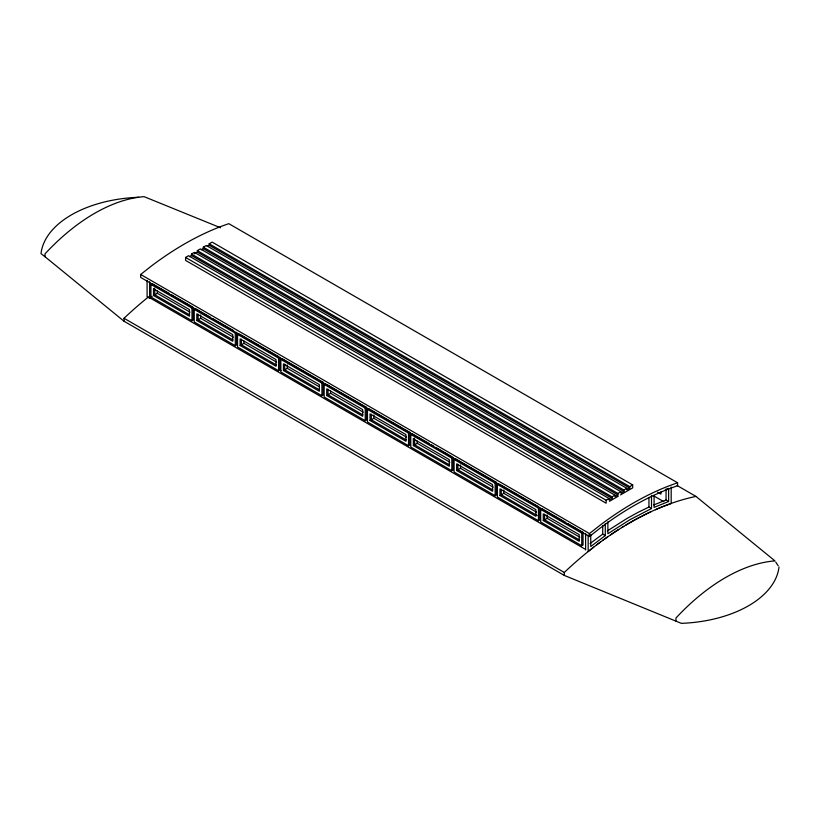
<?xml version="1.0" encoding="UTF-8"?>
<svg xmlns="http://www.w3.org/2000/svg" width="820" height="820" viewBox="0 0 820 820"><rect width="100%" height="100%" fill="white"/><g stroke="black" fill="none" stroke-linecap="round" stroke-linejoin="round"><path stroke-width="1.23" d="M677.607 482.785L677.566 485.768A305.891 176.607 -60 0 0 599.963 528.264L589.457 536.536L140.671 277.426L140.671 274.474L151.198 266.172A305.891 176.607 -60 0 1 228.811 223.675L677.607 482.785A305.891 176.607 -60 0 0 599.994 525.282L589.457 533.574L589.457 536.536M151.495 296.871L149.65 298.326L149.65 281.731M590.092 543.537L602.72 534.127L602.72 525.764M593.721 547.145L588.176 551.511L588.176 534.989M605.283 523.662L605.283 535.603L590.749 546.53L590.749 534.589M607.282 530.95L627.249 518.302L638.39 512.192L648.948 507.047L651.51 508.523L651.51 495.393M185.576 257.439L606.144 500.241L606.144 503.203L185.576 260.401L185.576 257.439L188.518 255.737L609.086 498.55L609.086 500.026L612.017 498.334L612.017 496.848L191.46 254.046L191.46 255.522L612.017 498.334M191.46 254.046L194.391 252.345L614.959 495.157L614.959 496.633L617.901 494.942L617.901 493.455L197.333 250.643L197.333 252.129L617.901 494.942M197.333 250.643L200.367 248.89L620.935 491.703L620.935 493.189L623.876 491.487L623.876 490.011L203.309 247.199L203.309 248.675L623.876 491.487M203.309 247.199L206.25 245.498L626.808 488.31L626.808 489.796L629.75 488.095L629.75 486.619L209.182 243.806L209.182 245.282L629.75 488.095M209.182 243.806L212.124 242.105L632.691 484.917L632.691 487.879L620.525 494.911M189.502 256.65L191.46 255.522M194.391 253.831L197.333 252.129M201.351 249.813L203.309 248.675M207.224 246.42L209.182 245.282M150.931 284.396L191.993 308.105L193.274 307.367L193.274 319.964L191.993 320.702L150.931 296.994L150.931 284.396L152.212 283.659L169.504 293.642M153.504 288.845L189.43 309.591L189.43 316.253L153.504 295.507L153.504 288.845L154.785 288.107M152.212 296.256L149.65 297.732L585.613 549.431M153.504 295.507L157.348 293.293L190.014 312.143M194.237 309.406L235.299 333.104L236.59 332.366L236.59 344.964L235.299 345.702L194.237 321.993L194.237 309.406L195.519 308.658L210.648 317.391M196.81 320.517L232.736 341.263L232.736 334.591L196.81 313.845L196.81 320.517L200.654 318.293L233.321 337.153M237.544 334.406L278.605 358.114L279.897 357.377L279.897 369.963L278.605 370.712L237.544 347.003L237.544 334.406L238.835 333.668M240.116 345.517L276.043 366.263L276.043 359.59L240.116 338.855L240.116 345.517L243.96 343.293L276.627 362.153M280.86 359.406L282.141 358.668L323.203 382.376L323.203 394.973L321.922 395.711L280.86 372.003L280.86 359.406L321.922 383.114L323.203 382.376M283.423 370.517L319.349 391.263L319.349 384.601L283.423 363.854L283.423 370.517L287.266 368.303L318.847 386.527M326.524 384.293L366.509 407.376L366.509 419.973L365.228 420.711L324.166 397.003L324.166 384.416L325.448 383.668M326.729 395.527L362.655 416.273L362.655 409.6L326.729 388.854L326.729 395.527L330.583 393.303L363.239 412.163M324.166 384.416L365.228 408.124L366.509 407.376M367.473 409.416L368.754 408.678L409.815 432.386L409.815 444.973L408.534 445.721L367.473 422.013L367.473 409.416L408.534 433.124L409.815 432.386M370.035 420.527L405.961 441.273L405.961 434.6L370.035 413.864L370.035 420.527L373.889 418.303L406.546 437.162M410.779 434.415L451.84 458.124L453.122 457.386L453.122 469.983L451.84 470.721L410.779 447.013L410.779 434.415L412.06 433.678L429.352 443.661M413.341 438.864L449.278 459.61L449.278 466.272L413.341 445.537L413.341 438.864L414.623 438.126M413.341 445.537L417.195 443.312L449.852 462.162M454.085 459.425L455.366 458.677L496.428 482.385L496.428 494.983L495.147 495.721L454.085 472.012L454.085 459.425L495.147 483.134L496.428 482.385M456.648 470.536L492.584 491.282L492.584 484.61L456.648 463.864L456.648 470.536L460.502 468.312L493.168 487.172M497.391 484.425L538.453 508.133L539.734 507.395L539.734 519.982L538.453 520.731L497.391 497.022L497.391 484.425L498.673 483.687M499.964 495.536L535.89 516.282L535.89 509.62L499.964 488.874L499.964 495.536L503.808 493.312L536.475 512.172M567.922 523.662L583.04 532.395L583.04 544.992L581.759 545.73L540.698 522.022L540.698 509.425L541.979 508.687L565.759 522.412M543.27 520.546L579.197 541.282L579.197 534.62L543.27 513.873L543.27 520.546L547.114 518.322L579.781 537.182M606.144 500.241L609.086 498.55M612.017 496.848L614.959 495.157M617.901 493.455L620.935 491.703M623.876 490.011L626.808 488.31M629.75 486.619L632.691 484.917M609.465 501.297L618.311 496.182M540.698 509.425L581.759 533.133L583.04 532.395M651.51 508.523L629.811 519.778L607.886 533.738L607.886 521.797M653.776 504.946L666.055 500.026L668.618 501.512L668.618 488.382L665.327 489.581M668.618 501.512L654.083 507.395L654.083 495.454M220.59 227.775L144.053 196.646A176.034 101.639 -60 0 0 45.059 253.81L45.059 256.773L124.035 321.235L564.283 575.414L681.348 623.354A104.765 60.485 0 0 0 779 566.979M677.115 485.532L695.965 496.418L774.941 560.89A176.034 101.639 -60 0 0 675.947 618.044L675.947 621.006M657.65 492.215L660.92 494.101L660.92 491.877M653.847 495.946L663.831 501.717M602.72 534.127L605.283 535.603M140.671 274.474L589.457 533.574M171.667 294.892L192.198 306.741M212.81 318.642L233.341 330.501M239.911 334.293L278.81 356.751M431.515 444.911L433.678 446.152M435.83 447.402L452.045 456.76M499.759 484.312L538.658 506.77M189.625 314.89L154.785 294.769L154.785 289.214M232.931 339.89L198.091 319.779L198.091 314.214M276.237 364.89L241.398 344.779L241.398 339.224M319.544 389.9L284.704 369.779L284.704 364.223M362.85 414.899L328.01 394.789L328.01 389.223M406.156 439.899L371.316 419.789L371.316 414.233M449.473 464.909L414.623 444.788L414.623 439.233M492.779 489.909L457.939 469.798L457.939 464.243M537.172 515.544L501.245 494.798L501.245 489.243M579.391 539.919L544.552 519.798L544.552 514.242M278.677 369.266L280.901 370.548M148.799 297.834L147.087 296.85L147.087 280.327M148.563 296.85A305.891 176.607 -60 0 0 124.035 318.273L564.283 572.452A305.891 176.607 -60 0 1 695.965 496.418M45.059 256.773L41 253.646A104.765 60.485 0 0 1 138.652 197.272M775.761 562.1L778.18 565.759M671.18 487.018L671.18 503.531L663.134 506.483A305.891 176.607 -60 0 0 655.405 509.722M666.055 489.284L666.055 500.026M648.948 497.494L648.948 507.047M585.613 533.43L585.613 550.035M581.759 533.133L581.759 545.73M564.283 572.452L564.283 575.414M547.114 514.991L547.114 518.322M538.453 508.133L538.453 520.731M503.808 489.981L503.808 493.312M495.147 483.134L495.147 495.721M460.502 464.981L460.502 468.312M451.84 458.124L451.84 470.721M417.195 441.088L417.195 443.312M408.534 433.124L408.534 445.721M373.889 414.971L373.889 418.303M365.228 408.124L365.228 420.711M330.583 391.078L330.583 393.303M321.922 383.114L321.922 395.711M287.266 364.961L287.266 368.303M278.605 358.114L278.605 370.712M243.96 341.069L243.96 343.293M235.299 333.104L235.299 345.702M200.654 314.962L200.654 318.293M191.993 308.105L191.993 320.702M157.348 291.069L157.348 293.293M124.035 318.273L124.035 321.235M596.499 544.962A305.891 176.607 -60 0 1 600.506 541.969M602.515 540.503A305.891 176.607 -60 0 1 607.548 536.926M610.582 534.835A305.891 176.607 -60 0 1 618.669 529.505M621.703 527.598A305.891 176.607 -60 0 1 623.733 526.348M625.762 525.128A305.891 176.607 -60 0 1 640.963 516.641M642.07 516.067A305.891 176.607 -60 0 1 650.967 511.731"/></g></svg>
